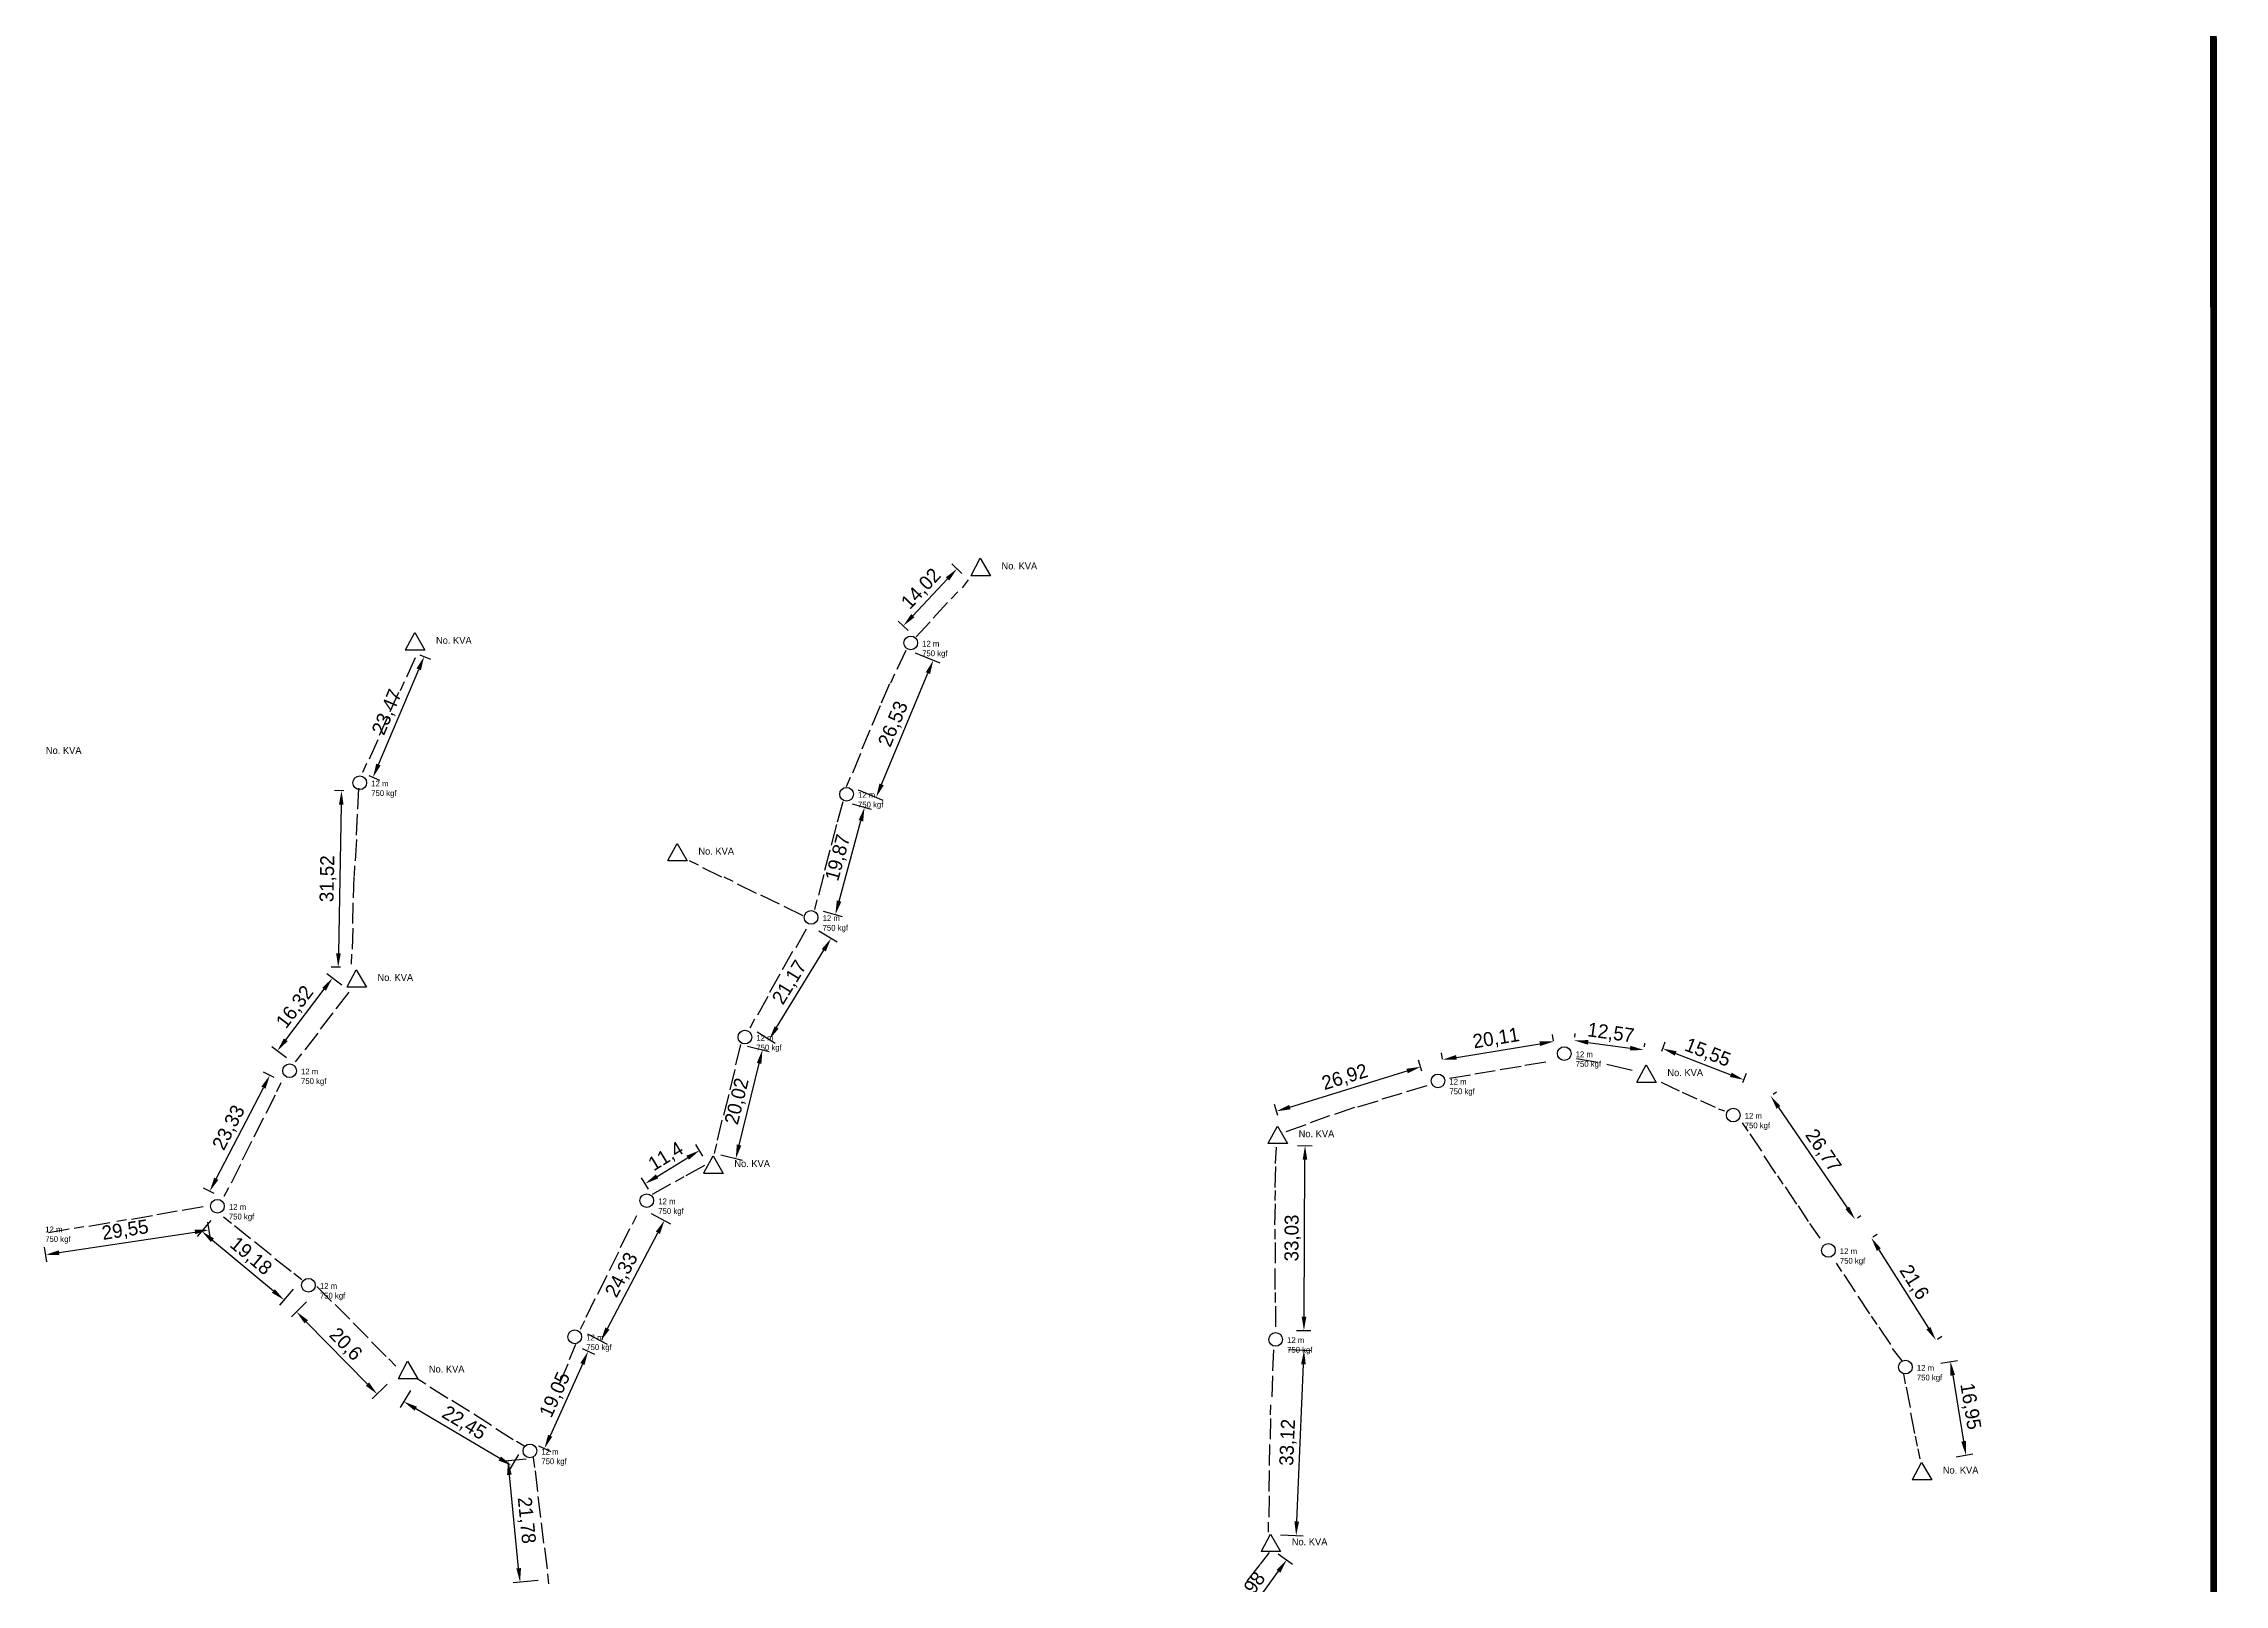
# Model space of a CAD drawing. Header units: millimetres. Extents: x -3588 to 75209, y -3737 to 38254.
# Drawn here: x 28960.9 to 29350.6, y 6862.1 to 7137.4 of the extents above; entities that cross this region are included whole.
import ezdxf

# ---------------------------------------------------------------- set-up
doc = ezdxf.new("R2010")
doc.units = ezdxf.units.MM
doc.layers.add('P', color=253, linetype='Continuous')
doc.dimstyles.new('ISO-25', dxfattribs={"dimtxt": 2.5, "dimasz": 2.5, "dimexe": 1.25, "dimexo": 0.625, "dimtad": 1, "dimtxsty": 'Standard', "dimcen": 2.5, "dimadec": 0, "dimazin": 0, "dimtfac": 1, "dimtmove": 0, "dimatfit": 3, "dimfxl": 1, "dimarcsym": 0})

# ---------------------------------------------------------------- blocks, each defined once
blk = doc.blocks.new('*D59')
at = {"color": 0, "lineweight": -2, "transparency": 16777216}
for p, q in [((29047.12, 6884.47), (29042.63, 6884.02)), ((29045.77, 6864.96), (29044.12, 6881.66)), ((29049.27, 6862.79), (29044.77, 6862.35))]:
    blk.add_line(p, q, dxfattribs=at)
at = {"color": 0, "transparency": 16777216}
for points in [[(29044.53, 6881.7), (29043.7, 6881.62), (29043.87, 6884.14)], [(29046.19, 6865), (29045.36, 6864.92), (29046.02, 6862.47)]]:
    blk.add_solid(points, dxfattribs=at)
at = {"layer": 'Defpoints', "color": 0, "transparency": 16777216}
for p in [(29043.87, 6884.14), (29047.75, 6884.53), (29049.89, 6862.85)]:
    blk.add_point(p, dxfattribs=at)
at = {"color": 0, "transparency": 16777216, "insert": (29047.02, 6873.51), "char_height": 2.5, "attachment_point": 5, "rotation": 275.6555}
blk.add_mtext('21,78', dxfattribs=at)
blk = doc.blocks.new('*D71')
at = {"color": 0, "lineweight": -2, "transparency": 16777216}
for p, q in [((29173.96, 6853.91), (29181.57, 6864.42)), ((29181.5, 6867.55), (29184.05, 6865.71)), ((29170.96, 6852.99), (29173.51, 6851.15))]:
    blk.add_line(p, q, dxfattribs=at)
at = {"color": 0, "transparency": 16777216}
for points in [[(29181.23, 6864.66), (29181.91, 6864.17), (29183.04, 6866.44)], [(29173.62, 6854.15), (29174.3, 6853.66), (29172.49, 6851.88)]]:
    blk.add_solid(points, dxfattribs=at)
at = {"layer": 'Defpoints', "color": 0, "transparency": 16777216}
for p in [(29181, 6867.92), (29183.04, 6866.44), (29170.45, 6853.36)]:
    blk.add_point(p, dxfattribs=at)
at = {"color": 0, "transparency": 16777216, "insert": (29176.08, 6860.38), "char_height": 2.5, "attachment_point": 5, "rotation": 54.0938}
blk.add_mtext('17,98', dxfattribs=at)
blk = doc.blocks.new('*D72')
at = {"color": 0, "lineweight": -2, "transparency": 16777216}
for p, q in [((29183.36, 6904.03), (29187.39, 6903.85)), ((29184.83, 6873.31), (29186.04, 6901.41)), ((29181.94, 6870.93), (29185.98, 6870.76))]:
    blk.add_line(p, q, dxfattribs=at)
at = {"color": 0, "transparency": 16777216}
for points in [[(29185.62, 6901.43), (29186.45, 6901.39), (29186.14, 6903.91)], [(29184.42, 6873.33), (29185.25, 6873.29), (29184.73, 6870.81)]]:
    blk.add_solid(points, dxfattribs=at)
at = {"layer": 'Defpoints', "color": 0, "transparency": 16777216}
for p in [(29182.73, 6904.05), (29186.14, 6903.91), (29181.32, 6870.96)]:
    blk.add_point(p, dxfattribs=at)
at = {"color": 0, "transparency": 16777216, "insert": (29183.35, 6887.45), "char_height": 2.5, "attachment_point": 5, "rotation": 87.551}
blk.add_mtext('33,12', dxfattribs=at)
blk = doc.blocks.new('*D73')
at = {"color": 0, "lineweight": -2, "transparency": 16777216}
for p, q in [((29185, 6940.48), (29187.57, 6940.47)), ((29186.14, 6909.95), (29186.3, 6937.98)), ((29184.81, 6907.46), (29187.37, 6907.44))]:
    blk.add_line(p, q, dxfattribs=at)
at = {"color": 0, "transparency": 16777216}
for points in [[(29185.89, 6937.98), (29186.72, 6937.97), (29186.32, 6940.48)], [(29185.72, 6909.95), (29186.56, 6909.95), (29186.12, 6907.45)]]:
    blk.add_solid(points, dxfattribs=at)
at = {"layer": 'Defpoints', "color": 0, "transparency": 16777216}
for p in [(29184.37, 6940.49), (29186.32, 6940.48), (29184.18, 6907.46)]:
    blk.add_point(p, dxfattribs=at)
at = {"color": 0, "transparency": 16777216, "insert": (29184.14, 6923.98), "char_height": 2.5, "attachment_point": 5, "rotation": 89.6647}
blk.add_mtext('33,03', dxfattribs=at)
blk = doc.blocks.new('*D74')
at = {"color": 0, "lineweight": -2, "transparency": 16777216}
for p, q in [((29183.61, 6947.37), (29204.56, 6953.83)), ((29207.19, 6953.8), (29206.58, 6955.76)), ((29181.46, 6945.87), (29180.86, 6947.82))]:
    blk.add_line(p, q, dxfattribs=at)
at = {"color": 0, "transparency": 16777216}
for points in [[(29204.44, 6954.22), (29204.69, 6953.43), (29206.95, 6954.56)], [(29183.49, 6947.76), (29183.74, 6946.97), (29181.23, 6946.63)]]:
    blk.add_solid(points, dxfattribs=at)
at = {"layer": 'Defpoints', "color": 0, "transparency": 16777216}
for p in [(29206.95, 6954.56), (29207.37, 6953.2), (29181.64, 6945.27)]:
    blk.add_point(p, dxfattribs=at)
at = {"color": 0, "transparency": 16777216, "insert": (29193.47, 6952.59), "char_height": 2.5, "attachment_point": 5, "rotation": 17.1368}
blk.add_mtext('26,92', dxfattribs=at)
blk = doc.blocks.new('*D75')
at = {"color": 0, "lineweight": -2, "transparency": 16777216}
for p, q in [((29213.37, 6956.26), (29228.28, 6958.7)), ((29230.73, 6959.2), (29230.55, 6960.33)), ((29210.89, 6955.96), (29210.71, 6957.09))]:
    blk.add_line(p, q, dxfattribs=at)
at = {"color": 0, "transparency": 16777216}
for points in [[(29228.22, 6959.11), (29228.35, 6958.28), (29230.75, 6959.1)], [(29213.31, 6956.67), (29213.44, 6955.85), (29210.91, 6955.86)]]:
    blk.add_solid(points, dxfattribs=at)
at = {"layer": 'Defpoints', "color": 0, "transparency": 16777216}
for p in [(29230.75, 6959.1), (29230.83, 6958.58), (29210.99, 6955.34)]:
    blk.add_point(p, dxfattribs=at)
at = {"color": 0, "transparency": 16777216, "insert": (29220.49, 6959.53), "char_height": 2.5, "attachment_point": 5, "rotation": 9.2762}
blk.add_mtext('20,11', dxfattribs=at)
blk = doc.blocks.new('*D76')
at = {"color": 0, "lineweight": -2, "transparency": 16777216}
for p, q in [((29234.52, 6959.84), (29234.61, 6960.52)), ((29236.92, 6958.94), (29244.42, 6957.91)), ((29246.97, 6958.13), (29247.06, 6958.81))]:
    blk.add_line(p, q, dxfattribs=at)
at = {"color": 0, "transparency": 16777216}
for points in [[(29236.97, 6959.35), (29236.86, 6958.53), (29234.44, 6959.28)], [(29244.47, 6958.33), (29244.36, 6957.5), (29246.89, 6957.58)]]:
    blk.add_solid(points, dxfattribs=at)
at = {"layer": 'Defpoints', "color": 0, "transparency": 16777216}
for p in [(29234.43, 6959.22), (29246.89, 6957.58), (29246.89, 6957.51)]:
    blk.add_point(p, dxfattribs=at)
at = {"color": 0, "transparency": 16777216, "insert": (29240.95, 6960.49), "char_height": 2.5, "attachment_point": 5, "rotation": 352.2045}
blk.add_mtext('12,57', dxfattribs=at)
blk = doc.blocks.new('*D77')
at = {"color": 0, "lineweight": -2, "transparency": 16777216}
for p, q in [((29250.07, 6957.39), (29250.69, 6959.02)), ((29252.58, 6956.95), (29262.42, 6953.14)), ((29264.57, 6951.79), (29265.2, 6953.41))]:
    blk.add_line(p, q, dxfattribs=at)
at = {"color": 0, "transparency": 16777216}
for points in [[(29252.73, 6957.34), (29252.42, 6956.56), (29250.24, 6957.85)], [(29262.57, 6953.53), (29262.27, 6952.76), (29264.75, 6952.24)]]:
    blk.add_solid(points, dxfattribs=at)
at = {"layer": 'Defpoints', "color": 0, "transparency": 16777216}
for p in [(29249.84, 6956.81), (29264.35, 6951.2), (29264.75, 6952.24)]:
    blk.add_point(p, dxfattribs=at)
at = {"color": 0, "transparency": 16777216, "insert": (29258.25, 6956.99), "char_height": 2.5, "attachment_point": 5, "rotation": 338.8654}
blk.add_mtext('15,55', dxfattribs=at)
blk = doc.blocks.new('*D78')
at = {"color": 0, "lineweight": -2, "transparency": 16777216}
for p, q in [((29269.96, 6949.68), (29270.56, 6950.09)), ((29270.94, 6947.32), (29283.23, 6929.35)), ((29285.08, 6927.58), (29285.67, 6927.99))]:
    blk.add_line(p, q, dxfattribs=at)
at = {"color": 0, "transparency": 16777216}
for points in [[(29271.28, 6947.55), (29270.6, 6947.08), (29269.53, 6949.38)], [(29283.57, 6929.58), (29282.89, 6929.11), (29284.64, 6927.29)]]:
    blk.add_solid(points, dxfattribs=at)
at = {"layer": 'Defpoints', "color": 0, "transparency": 16777216}
for p in [(29269.45, 6949.33), (29284.56, 6927.23), (29284.64, 6927.29)]:
    blk.add_point(p, dxfattribs=at)
at = {"color": 0, "transparency": 16777216, "insert": (29278.81, 6939.51), "char_height": 2.5, "attachment_point": 5, "rotation": 304.3711}
blk.add_mtext('26,77', dxfattribs=at)
blk = doc.blocks.new('*D79')
at = {"color": 0, "lineweight": -2, "transparency": 16777216}
for p, q in [((29287.82, 6924.19), (29288.6, 6924.68)), ((29288.88, 6921.89), (29297.74, 6907.85)), ((29299.36, 6905.92), (29300.13, 6906.41))]:
    blk.add_line(p, q, dxfattribs=at)
at = {"color": 0, "transparency": 16777216}
for points in [[(29289.23, 6922.12), (29288.52, 6921.67), (29287.54, 6924.01)], [(29298.09, 6908.08), (29297.39, 6907.63), (29299.07, 6905.74)]]:
    blk.add_solid(points, dxfattribs=at)
at = {"layer": 'Defpoints', "color": 0, "transparency": 16777216}
for p in [(29287.29, 6923.85), (29298.83, 6905.58), (29299.07, 6905.74)]:
    blk.add_point(p, dxfattribs=at)
at = {"color": 0, "transparency": 16777216, "insert": (29295.07, 6915.99), "char_height": 2.5, "attachment_point": 5, "rotation": 302.265}
blk.add_mtext('21,6', dxfattribs=at)
blk = doc.blocks.new('*D80')
at = {"color": 0, "lineweight": -2, "transparency": 16777216}
for p, q in [((29299.93, 6901.61), (29302.91, 6902.11)), ((29302.08, 6899.44), (29304.02, 6887.65)), ((29302.68, 6884.89), (29305.66, 6885.39))]:
    blk.add_line(p, q, dxfattribs=at)
at = {"color": 0, "transparency": 16777216}
for points in [[(29302.5, 6899.5), (29301.67, 6899.37), (29301.68, 6901.9)], [(29304.43, 6887.72), (29303.61, 6887.58), (29304.43, 6885.18)]]:
    blk.add_solid(points, dxfattribs=at)
at = {"layer": 'Defpoints', "color": 0, "transparency": 16777216}
for p in [(29299.31, 6901.51), (29302.06, 6884.79), (29304.43, 6885.18)]:
    blk.add_point(p, dxfattribs=at)
at = {"color": 0, "transparency": 16777216, "insert": (29305.11, 6893.88), "char_height": 2.5, "attachment_point": 5, "rotation": 279.3444}
blk.add_mtext('16,95', dxfattribs=at)
blk = doc.blocks.new('*D81')
at = {"color": 0, "lineweight": -2, "transparency": 16777216}
for p, q in [((29026.41, 6896.74), (29024.59, 6893.67)), ((29042.39, 6884.57), (29027.38, 6893.47)), ((29045.72, 6885.29), (29043.91, 6882.22))]:
    blk.add_line(p, q, dxfattribs=at)
at = {"color": 0, "transparency": 16777216}
for points in [[(29027.59, 6893.83), (29027.17, 6893.12), (29025.23, 6894.75)], [(29042.61, 6884.93), (29042.18, 6884.22), (29044.54, 6883.3)]]:
    blk.add_solid(points, dxfattribs=at)
at = {"layer": 'Defpoints', "color": 0, "transparency": 16777216}
for p in [(29026.73, 6897.28), (29025.23, 6894.75), (29046.04, 6885.83)]:
    blk.add_point(p, dxfattribs=at)
at = {"color": 0, "transparency": 16777216, "insert": (29035.95, 6890.82), "char_height": 2.5, "attachment_point": 5, "rotation": 329.3458}
blk.add_mtext('22,45', dxfattribs=at)
blk = doc.blocks.new('*D82')
at = {"color": 0, "lineweight": -2, "transparency": 16777216}
for p, q in [((29007.85, 6912.56), (29005.16, 6909.92)), ((29007.81, 6909.01), (29018.73, 6897.87)), ((29022.27, 6897.85), (29019.58, 6895.21))]:
    blk.add_line(p, q, dxfattribs=at)
at = {"color": 0, "transparency": 16777216}
for points in [[(29008.1, 6909.3), (29007.51, 6908.72), (29006.06, 6910.8)], [(29019.02, 6898.17), (29018.43, 6897.58), (29020.48, 6896.09)]]:
    blk.add_solid(points, dxfattribs=at)
at = {"layer": 'Defpoints', "color": 0, "transparency": 16777216}
for p in [(29008.3, 6912.99), (29020.48, 6896.09), (29022.72, 6898.29)]:
    blk.add_point(p, dxfattribs=at)
at = {"color": 0, "transparency": 16777216, "insert": (29014.75, 6904.9), "char_height": 2.5, "attachment_point": 5, "rotation": 314.4386}
blk.add_mtext('20,6', dxfattribs=at)
blk = doc.blocks.new('*D83')
at = {"color": 0, "lineweight": -2, "transparency": 16777216}
for p, q in [((28990.73, 6927.12), (28988.32, 6924.22)), ((28991.04, 6923.58), (29001.93, 6914.51)), ((29005.47, 6914.85), (29003.05, 6911.95))]:
    blk.add_line(p, q, dxfattribs=at)
at = {"color": 0, "transparency": 16777216}
for points in [[(28991.3, 6923.9), (28990.77, 6923.26), (28989.12, 6925.18)], [(29002.2, 6914.83), (29001.66, 6914.19), (29003.85, 6912.91)]]:
    blk.add_solid(points, dxfattribs=at)
at = {"layer": 'Defpoints', "color": 0, "transparency": 16777216}
for p in [(28991.13, 6927.6), (29005.87, 6915.33), (29003.85, 6912.91)]:
    blk.add_point(p, dxfattribs=at)
at = {"color": 0, "transparency": 16777216, "insert": (28997.82, 6920.65), "char_height": 2.5, "attachment_point": 5, "rotation": 320.2117}
blk.add_mtext('19,18', dxfattribs=at)
blk = doc.blocks.new('*D84')
at = {"color": 0, "lineweight": -2, "transparency": 16777216}
for p, q in [((28990.17, 6926.81), (28990.57, 6924.19)), ((28960.96, 6922.36), (28961.36, 6919.74)), ((28963.64, 6921.36), (28987.91, 6925.05))]:
    blk.add_line(p, q, dxfattribs=at)
at = {"color": 0, "transparency": 16777216}
for points in [[(28987.85, 6925.47), (28987.98, 6924.64), (28990.38, 6925.43)], [(28963.58, 6921.77), (28963.7, 6920.94), (28961.17, 6920.98)]]:
    blk.add_solid(points, dxfattribs=at)
at = {"layer": 'Defpoints', "color": 0, "transparency": 16777216}
for p in [(28990.08, 6927.42), (28960.86, 6922.97), (28990.38, 6925.43)]:
    blk.add_point(p, dxfattribs=at)
at = {"color": 0, "transparency": 16777216, "insert": (28975.46, 6925.26), "char_height": 2.5, "attachment_point": 5, "rotation": 8.6616}
blk.add_mtext('29,55', dxfattribs=at)
blk = doc.blocks.new('*D88')
at = {"color": 0, "lineweight": -2, "transparency": 16777216}
for p, q in [((29002.06, 6952.66), (29000.19, 6953.63)), ((28991.72, 6934.56), (29000.15, 6950.83)), ((28991.33, 6931.94), (28989.46, 6932.91))]:
    blk.add_line(p, q, dxfattribs=at)
at = {"color": 0, "transparency": 16777216}
for points in [[(28999.78, 6951.03), (29000.52, 6950.64), (29001.3, 6953.05)], [(28991.35, 6934.75), (28992.09, 6934.37), (28990.57, 6932.34)]]:
    blk.add_solid(points, dxfattribs=at)
at = {"layer": 'Defpoints', "color": 0, "transparency": 16777216}
for p in [(29001.3, 6953.05), (29002.62, 6952.37), (28991.89, 6931.66)]:
    blk.add_point(p, dxfattribs=at)
at = {"color": 0, "transparency": 16777216, "insert": (28994.09, 6943.65), "char_height": 2.5, "attachment_point": 5, "rotation": 62.6155}
blk.add_mtext('23,33', dxfattribs=at)
blk = doc.blocks.new('*D89')
at = {"color": 0, "lineweight": -2, "transparency": 16777216}
for p, q in [((29014.15, 6969.17), (29011.5, 6971.18)), ((29004.14, 6959.4), (29010.98, 6968.43)), ((29004.29, 6956.16), (29001.64, 6958.16))]:
    blk.add_line(p, q, dxfattribs=at)
at = {"color": 0, "transparency": 16777216}
for points in [[(29010.65, 6968.68), (29011.32, 6968.18), (29012.49, 6970.42)], [(29003.81, 6959.65), (29004.48, 6959.15), (29002.63, 6957.41)]]:
    blk.add_solid(points, dxfattribs=at)
at = {"layer": 'Defpoints', "color": 0, "transparency": 16777216}
for p in [(29012.49, 6970.42), (29014.64, 6968.79), (29004.78, 6955.78)]:
    blk.add_point(p, dxfattribs=at)
at = {"color": 0, "transparency": 16777216, "insert": (29005.9, 6965.17), "char_height": 2.5, "attachment_point": 5, "rotation": 52.8489}
blk.add_mtext('16,32', dxfattribs=at)
blk = doc.blocks.new('*D90')
at = {"color": 0, "lineweight": -2, "transparency": 16777216}
for p, q in [((29014.5, 7003.88), (29012.86, 7003.92)), ((29014.06, 7001.39), (29013.56, 6974.87)), ((29013.91, 6972.37), (29012.26, 6972.4))]:
    blk.add_line(p, q, dxfattribs=at)
at = {"color": 0, "transparency": 16777216}
for points in [[(29013.64, 7001.4), (29014.48, 7001.39), (29014.11, 7003.89)], [(29013.14, 6974.88), (29013.98, 6974.87), (29013.51, 6972.37)]]:
    blk.add_solid(points, dxfattribs=at)
at = {"layer": 'Defpoints', "color": 0, "transparency": 16777216}
for p in [(29015.13, 7003.87), (29013.51, 6972.37), (29014.53, 6972.35)]:
    blk.add_point(p, dxfattribs=at)
at = {"color": 0, "transparency": 16777216, "insert": (29011.73, 6988.17), "char_height": 2.5, "attachment_point": 5, "rotation": 88.9189}
blk.add_mtext('31,52', dxfattribs=at)
blk = doc.blocks.new('*D91')
at = {"color": 0, "lineweight": -2, "transparency": 16777216}
for p, q in [((29028.12, 7028.22), (29030.03, 7027.41)), ((29020.7, 7008.58), (29027.9, 7025.59)), ((29018.97, 7006.6), (29020.88, 7005.79))]:
    blk.add_line(p, q, dxfattribs=at)
at = {"color": 0, "transparency": 16777216}
for points in [[(29027.52, 7025.76), (29028.29, 7025.43), (29028.88, 7027.9)], [(29020.32, 7008.75), (29021.09, 7008.42), (29019.73, 7006.28)]]:
    blk.add_solid(points, dxfattribs=at)
at = {"layer": 'Defpoints', "color": 0, "transparency": 16777216}
for p in [(29027.54, 7028.46), (29028.88, 7027.9), (29018.39, 7006.85)]:
    blk.add_point(p, dxfattribs=at)
at = {"color": 0, "transparency": 16777216, "insert": (29022.38, 7017.9), "char_height": 2.5, "attachment_point": 5, "rotation": 67.0564}
blk.add_mtext('23,47', dxfattribs=at)
blk = doc.blocks.new('*D92')
at = {"color": 0, "lineweight": -2, "transparency": 16777216}
for p, q in [((29057.13, 6904.21), (29059.33, 6903.23)), ((29057.16, 6901.46), (29051.4, 6888.64)), ((29049.32, 6886.84), (29051.52, 6885.85))]:
    blk.add_line(p, q, dxfattribs=at)
at = {"color": 0, "transparency": 16777216}
for points in [[(29056.78, 6901.63), (29057.54, 6901.29), (29058.19, 6903.74)], [(29051.02, 6888.81), (29051.78, 6888.47), (29050.38, 6886.36)]]:
    blk.add_solid(points, dxfattribs=at)
at = {"layer": 'Defpoints', "color": 0, "transparency": 16777216}
for p in [(29056.56, 6904.47), (29048.75, 6887.09), (29050.38, 6886.36)]:
    blk.add_point(p, dxfattribs=at)
at = {"color": 0, "transparency": 16777216, "insert": (29052.38, 6895.91), "char_height": 2.5, "attachment_point": 5, "rotation": 65.7999}
blk.add_mtext('19,05', dxfattribs=at)
blk = doc.blocks.new('*D93')
at = {"color": 0, "lineweight": -2, "transparency": 16777216}
for p, q in [((29069.43, 6928.38), (29072.92, 6926.54)), ((29061.63, 6907.8), (29070.65, 6924.91)), ((29058.08, 6906.85), (29061.57, 6905.01))]:
    blk.add_line(p, q, dxfattribs=at)
at = {"color": 0, "transparency": 16777216}
for points in [[(29070.28, 6925.1), (29071.02, 6924.71), (29071.82, 6927.12)], [(29061.27, 6908), (29062, 6907.61), (29060.47, 6905.59)]]:
    blk.add_solid(points, dxfattribs=at)
at = {"layer": 'Defpoints', "color": 0, "transparency": 16777216}
for p in [(29068.88, 6928.67), (29071.82, 6927.12), (29057.53, 6907.14)]:
    blk.add_point(p, dxfattribs=at)
at = {"color": 0, "transparency": 16777216, "insert": (29064.3, 6917.33), "char_height": 2.5, "attachment_point": 5, "rotation": 62.208}
blk.add_mtext('24,33', dxfattribs=at)
blk = doc.blocks.new('*D94')
at = {"color": 0, "lineweight": -2, "transparency": 16777216}
for p, q in [((29070.51, 6934.99), (29075.97, 6938.32)), ((29078.71, 6938.62), (29077.45, 6940.69)), ((29068.99, 6932.68), (29067.72, 6934.75))]:
    blk.add_line(p, q, dxfattribs=at)
at = {"color": 0, "transparency": 16777216}
for points in [[(29075.75, 6938.68), (29076.19, 6937.97), (29078.1, 6939.62)], [(29070.29, 6935.34), (29070.72, 6934.63), (29068.37, 6933.68)]]:
    blk.add_solid(points, dxfattribs=at)
at = {"layer": 'Defpoints', "color": 0, "transparency": 16777216}
for p in [(29078.1, 6939.62), (29079.04, 6938.09), (29069.31, 6932.15)]:
    blk.add_point(p, dxfattribs=at)
at = {"color": 0, "transparency": 16777216, "insert": (29072.15, 6938.43), "char_height": 2.5, "attachment_point": 5, "rotation": 31.4104}
blk.add_mtext('11,4', dxfattribs=at)
blk = doc.blocks.new('*D95')
at = {"color": 0, "lineweight": -2, "transparency": 16777216}
for p, q in [((29086.66, 6958.26), (29090.55, 6957.31)), ((29085.16, 6940.59), (29088.74, 6955.18)), ((29081.88, 6938.82), (29085.78, 6937.87))]:
    blk.add_line(p, q, dxfattribs=at)
at = {"color": 0, "transparency": 16777216}
for points in [[(29088.34, 6955.28), (29089.15, 6955.08), (29089.34, 6957.6)], [(29084.76, 6940.69), (29085.57, 6940.49), (29084.57, 6938.17)]]:
    blk.add_solid(points, dxfattribs=at)
at = {"layer": 'Defpoints', "color": 0, "transparency": 16777216}
for p in [(29086.05, 6958.41), (29089.34, 6957.6), (29081.28, 6938.97)]:
    blk.add_point(p, dxfattribs=at)
at = {"color": 0, "transparency": 16777216, "insert": (29084.93, 6948.38), "char_height": 2.5, "attachment_point": 5, "rotation": 76.2074}
blk.add_mtext('20,02', dxfattribs=at)
blk = doc.blocks.new('*D96')
at = {"color": 0, "lineweight": -2, "transparency": 16777216}
for p, q in [((29099.41, 6978.88), (29102.68, 6976.88)), ((29091.88, 6961.6), (29100.31, 6975.4)), ((29088.37, 6960.82), (29091.64, 6958.82))]:
    blk.add_line(p, q, dxfattribs=at)
at = {"color": 0, "transparency": 16777216}
for points in [[(29099.95, 6975.61), (29100.66, 6975.18), (29101.61, 6977.53)], [(29091.52, 6961.82), (29092.23, 6961.39), (29090.57, 6959.47)]]:
    blk.add_solid(points, dxfattribs=at)
at = {"layer": 'Defpoints', "color": 0, "transparency": 16777216}
for p in [(29098.88, 6979.2), (29101.61, 6977.53), (29087.84, 6961.14)]:
    blk.add_point(p, dxfattribs=at)
at = {"color": 0, "transparency": 16777216, "insert": (29094.31, 6969.59), "char_height": 2.5, "attachment_point": 5, "rotation": 58.5583}
blk.add_mtext('21,17', dxfattribs=at)
blk = doc.blocks.new('*D98')
at = {"color": 0, "lineweight": -2, "transparency": 16777216}
for p, q in [((29105.4, 7001.54), (29108.8, 7000.62)), ((29103.04, 6984.19), (29106.94, 6998.54)), ((29100.19, 6982.37), (29103.59, 6981.45))]:
    blk.add_line(p, q, dxfattribs=at)
at = {"color": 0, "transparency": 16777216}
for points in [[(29106.53, 6998.65), (29107.34, 6998.43), (29107.59, 7000.95)], [(29102.63, 6984.3), (29103.44, 6984.08), (29102.38, 6981.78)]]:
    blk.add_solid(points, dxfattribs=at)
at = {"layer": 'Defpoints', "color": 0, "transparency": 16777216}
for p in [(29104.8, 7001.71), (29107.59, 7000.95), (29099.59, 6982.54)]:
    blk.add_point(p, dxfattribs=at)
at = {"color": 0, "transparency": 16777216, "insert": (29102.97, 6991.91), "char_height": 2.5, "attachment_point": 5, "rotation": 74.7914}
blk.add_mtext('19,87', dxfattribs=at)
blk = doc.blocks.new('*D99')
at = {"color": 0, "lineweight": -2, "transparency": 16777216}
for p, q in [((29116.65, 7028.57), (29121.03, 7026.74)), ((29110.64, 7005.04), (29118.92, 7024.92)), ((29106.45, 7004.08), (29110.83, 7002.25))]:
    blk.add_line(p, q, dxfattribs=at)
at = {"color": 0, "transparency": 16777216}
for points in [[(29118.53, 7025.08), (29119.3, 7024.76), (29119.88, 7027.22)], [(29110.25, 7005.2), (29111.02, 7004.88), (29109.67, 7002.73)]]:
    blk.add_solid(points, dxfattribs=at)
at = {"layer": 'Defpoints', "color": 0, "transparency": 16777216}
for p in [(29116.08, 7028.81), (29119.88, 7027.22), (29105.87, 7004.32)]:
    blk.add_point(p, dxfattribs=at)
at = {"color": 0, "transparency": 16777216, "insert": (29112.85, 7015.78), "char_height": 2.5, "attachment_point": 5, "rotation": 67.3803}
blk.add_mtext('26,53', dxfattribs=at)
blk = doc.blocks.new('*D100')
at = {"color": 0, "lineweight": -2, "transparency": 16777216}
for p, q in [((29125, 7042.75), (29123.22, 7044.43)), ((29116.22, 7035.18), (29122.41, 7041.75)), ((29115.38, 7032.54), (29113.6, 7034.22))]:
    blk.add_line(p, q, dxfattribs=at)
at = {"color": 0, "transparency": 16777216}
for points in [[(29122.11, 7042.04), (29122.71, 7041.47), (29124.12, 7043.57)], [(29115.92, 7035.47), (29116.52, 7034.9), (29114.51, 7033.37)]]:
    blk.add_solid(points, dxfattribs=at)
at = {"layer": 'Defpoints', "color": 0, "transparency": 16777216}
for p in [(29124.12, 7043.57), (29125.45, 7042.32), (29115.83, 7032.11)]:
    blk.add_point(p, dxfattribs=at)
at = {"color": 0, "transparency": 16777216, "insert": (29117.8, 7039.9), "char_height": 2.5, "attachment_point": 5, "rotation": 46.7001}
blk.add_mtext('14,02', dxfattribs=at)

msp = doc.modelspace()

# ---------------------------------------------------------------- linework, layer by layer
at = {"color": 10}
for p, q in [((29126.636, 7042.393), (29128.262, 7045.448)), ((29128.262, 7045.448), (29130.084, 7042.328)), ((29124.277, 7039.477), (29123.07, 7038.17)), ((29125.115, 7040.177), (29126.199, 7041.588)), ((29130.084, 7042.328), (29126.583, 7042.328)), ((29122.399, 7037.548), (29119.834, 7034.77)), ((29025.56, 7029.1), (29027.186, 7032.155)), ((29027.186, 7032.155), (29029.008, 7029.035)), ((29119.347, 7034.11), (29116.831, 7031.385)), ((29029.008, 7029.035), (29025.507, 7029.035)), ((29025.799, 7024.232), (29027.306, 7027.699)), ((29113.449, 7025.603), (29115.011, 7029.046)), ((29112.272, 7023.181), (29113.007, 7024.801)), ((29022.807, 7018.059), (29024.365, 7021.503)), ((29024.661, 7021.792), (29025.37, 7023.423)), ((29110.606, 7019.6), (29112.107, 7023.07)), ((29020.897, 7013.86), (29022.426, 7017.239)), ((29108.97, 7015.649), (29110.432, 7019.136)), ((29019.084, 7009.636), (29020.643, 7013.08)), ((29107.178, 7011.399), (29108.612, 7014.819)), ((29017.909, 7007.213), (29018.643, 7008.834)), ((29105.484, 7007.125), (29106.946, 7010.612)), ((29017.03, 7000.597), (29017.229, 7004.372)), ((29104.377, 7004.671), (29105.065, 7006.312)), ((29102.751, 6998.34), (29103.746, 7001.987)), ((29016.778, 6995.991), (29016.973, 6999.694)), ((29101.689, 6994.198), (29102.643, 6997.856)), ((29016.625, 6991.396), (29016.825, 6995.172)), ((29072.455, 6991.427), (29074.082, 6994.482)), ((29074.082, 6994.482), (29075.904, 6991.362)), ((29100.516, 6989.737), (29101.452, 6993.325)), ((29016.251, 6984.792), (29016.365, 6988.571)), ((29016.412, 6988.712), (29016.506, 6990.489)), ((29075.904, 6991.362), (29072.402, 6991.362)), ((29076.25, 6991.418), (29077.85, 6990.64)), ((29078.639, 6990.176), (29082.039, 6988.522)), ((29099.442, 6985.267), (29100.397, 6988.925)), ((29082.439, 6988.507), (29084.038, 6987.726)), ((29084.826, 6987.262), (29088.224, 6985.603)), ((29088.996, 6985.326), (29092.329, 6983.7)), ((29016.102, 6980.182), (29016.214, 6983.889)), ((29093.137, 6983.295), (29096.535, 6981.637)), ((29098.693, 6982.681), (29099.143, 6984.402)), ((29016.053, 6975.585), (29016.167, 6979.364)), ((29095.387, 6975.91), (29097.233, 6979.21)), ((29015.9, 6972.897), (29015.954, 6974.675)), ((29092.942, 6971.955), (29094.788, 6975.255)), ((29015.103, 6968.86), (29016.73, 6971.916)), ((29016.73, 6971.916), (29018.551, 6968.795)), ((29090.683, 6967.934), (29092.493, 6971.171)), ((29013.149, 6964.932), (29015.451, 6967.931)), ((29018.551, 6968.795), (29015.05, 6968.795)), ((29088.518, 6963.879), (29090.363, 6967.178)), ((29010.333, 6961.278), (29012.591, 6964.22)), ((29087.141, 6961.564), (29088.01, 6963.117)), ((29007.606, 6957.578), (29009.908, 6960.577)), ((29085.419, 6958.571), (29084.519, 6954.899)), ((29005.91, 6955.486), (29006.993, 6956.898)), ((29084.412, 6954.085), (29083.53, 6950.483)), ((29216.657, 6953.335), (29220.318, 6953.926)), ((29221.212, 6954.061), (29224.944, 6954.663)), ((29225.599, 6954.848), (29229.33, 6955.462)), ((29245.647, 6951.85), (29247.274, 6954.906)), ((29247.274, 6954.906), (29249.096, 6951.785)), ((29002.552, 6950.163), (29003.349, 6951.753)), ((29083.306, 6949.607), (29082.406, 6945.935)), ((29200.119, 6948.819), (29203.672, 6949.883)), ((29204.541, 6950.134), (29208.162, 6951.219)), ((29212.133, 6952.515), (29215.866, 6953.117)), ((29249.096, 6951.785), (29245.594, 6951.785)), ((29000.659, 6946.266), (29002.322, 6949.581)), ((29187.277, 6944.627), (29190.78, 6945.843)), ((29191.637, 6946.131), (29195.209, 6947.37)), ((29195.742, 6947.414), (29199.364, 6948.499)), ((28998.477, 6942.085), (29000.172, 6945.465)), ((29082.109, 6945.046), (29081.227, 6941.444)), ((29179.743, 6940.933), (29181.369, 6943.988)), ((29181.369, 6943.988), (29183.191, 6940.868)), ((29182.964, 6943.035), (29186.536, 6944.274)), ((29265.516, 6943.088), (29264.536, 6944.572)), ((29267.95, 6939.503), (29265.905, 6942.598)), ((28996.402, 6937.966), (28998.064, 6941.281)), ((29078.883, 6935.599), (29080.509, 6938.654)), ((29080.509, 6938.654), (29082.331, 6935.534)), ((29081.132, 6940.825), (29080.708, 6939.097)), ((29183.191, 6940.868), (29179.69, 6940.868)), ((29181.045, 6937.304), (29181.211, 6940.217)), ((29270.484, 6935.527), (29268.4, 6938.681)), ((28994.422, 6933.817), (28996.117, 6937.197)), ((29075.286, 6934.891), (29073.744, 6934.004)), ((29075.733, 6935.137), (29079.042, 6936.967)), ((29082.331, 6935.534), (29078.83, 6935.534)), ((29180.991, 6932.988), (29181.085, 6936.768)), ((29271.791, 6933.628), (29270.81, 6935.113)), ((28993.151, 6931.443), (28993.949, 6933.033)), ((29072.917, 6933.61), (29069.641, 6931.724)), ((29180.979, 6930.684), (29181.023, 6932.462)), ((29274.224, 6930.044), (29272.18, 6933.139)), ((28968.975, 6926.092), (28972.703, 6926.72)), ((28973.923, 6926.977), (28975.678, 6927.273)), ((28976.59, 6927.354), (28980.318, 6927.982)), ((28981.107, 6928.206), (28984.764, 6928.821)), ((28985.657, 6928.963), (28989.385, 6929.591)), ((28993.039, 6927.767), (28994.429, 6926.656)), ((28994.96, 6926.23), (28997.857, 6923.916)), ((29066.818, 6927.969), (29066.03, 6926.374)), ((29180.927, 6926.352), (29181.018, 6930.06)), ((28961.724, 6924.969), (28965.452, 6925.597)), ((28966.309, 6925.716), (28968.063, 6926.012)), ((28998.558, 6923.344), (29001.512, 6920.985)), ((29065.562, 6925.588), (29063.887, 6922.198)), ((29180.968, 6923.793), (29180.963, 6925.572)), ((29181.034, 6919.462), (29181.024, 6923.17)), ((29002.194, 6920.341), (29005.092, 6918.026)), ((29063.606, 6921.427), (29061.964, 6918.102)), ((29180.97, 6914.746), (29180.96, 6918.527)), ((29282.286, 6917.972), (29281.306, 6919.457)), ((29005.612, 6917.68), (29007.003, 6916.57)), ((29009.682, 6915.321), (29012.337, 6912.63)), ((29061.555, 6917.296), (29059.881, 6913.906)), ((29284.719, 6914.388), (29282.675, 6917.483)), ((29012.974, 6912.112), (29015.579, 6909.473)), ((29059.398, 6913.103), (29057.755, 6909.778)), ((29181.02, 6912.442), (29181.015, 6914.221)), ((29181.086, 6908.111), (29181.076, 6911.819)), ((29287.254, 6910.411), (29285.17, 6913.566)), ((29016.208, 6908.823), (29018.864, 6906.132)), ((29057.528, 6909.195), (29056.74, 6907.6)), ((29288.561, 6908.513), (29287.58, 6909.998)), ((29290.994, 6904.929), (29288.95, 6908.023)), ((29019.465, 6905.413), (29022.07, 6902.773)), ((29055.955, 6904.956), (29054.778, 6902.198)), ((29180.587, 6900.225), (29180.713, 6904.004)), ((29022.547, 6902.368), (29023.797, 6901.102)), ((29024.279, 6898.884), (29025.905, 6901.94)), ((29025.905, 6901.94), (29027.727, 6898.819)), ((29054.54, 6901.413), (29053.079, 6898.004)), ((29180.425, 6895.616), (29180.548, 6899.322)), ((29293.656, 6897.944), (29293.328, 6899.693)), ((29027.727, 6898.819), (29024.226, 6898.819)), ((29027.658, 6898.88), (29029.163, 6897.932)), ((29029.897, 6897.384), (29033.095, 6895.369)), ((29294.506, 6893.696), (29293.824, 6897.341)), ((29033.833, 6895.01), (29036.971, 6893.033)), ((29037.731, 6892.544), (29040.93, 6890.528)), ((29180.147, 6888.03), (29180.218, 6891.738)), ((29180.175, 6892.362), (29180.209, 6894.141)), ((29295.298, 6889.047), (29294.602, 6892.763)), ((29041.679, 6889.965), (29044.817, 6887.988)), ((29045.373, 6887.702), (29046.878, 6886.753)), ((29295.765, 6886.79), (29295.438, 6888.539)), ((29048.634, 6882.985), (29048.416, 6884.751)), ((29179.979, 6883.317), (29180.052, 6887.097)), ((29294.87, 6880.819), (29296.496, 6883.875)), ((29296.256, 6884.529), (29295.928, 6886.278)), ((29296.496, 6883.875), (29298.318, 6880.754)), ((29049.219, 6878.692), (29048.765, 6882.373)), ((29179.882, 6878.705), (29179.953, 6882.413)), ((29298.318, 6880.754), (29294.817, 6880.754)), ((29049.72, 6874.003), (29049.257, 6877.756)), ((29179.883, 6874.108), (29179.956, 6877.888)), ((29050.277, 6869.424), (29049.822, 6873.105)), ((29179.76, 6871.418), (29179.794, 6873.197)), ((29050.929, 6864.874), (29050.466, 6868.626)), ((29178.35, 6865.712), (29179.995, 6867.774)), ((29181.959, 6867.953), (29178.458, 6867.953)), ((29178.511, 6868.018), (29180.137, 6871.073)), ((29180.137, 6871.073), (29181.959, 6867.953)), ((29051.187, 6862.193), (29050.969, 6863.959)), ((29175.986, 6862.675), (29178.309, 6865.658))]:
    msp.add_line(p, q, dxfattribs=at)
at = {"color": 1}
for p, q in [((29234.861, 6956.085), (29238.671, 6955.38)), ((29240.26, 6955.034), (29244.775, 6953.977)), ((29249.959, 6951.855), (29253.205, 6950.305)), ((29253.74, 6950.059), (29256.374, 6948.853)), ((29257.029, 6948.537), (29259.605, 6947.362)), ((29260.221, 6947.083), (29261.285, 6946.691)), ((29274.465, 6929.713), (29276.27, 6926.938)), ((29276.502, 6926.568), (29278.353, 6923.932)), ((29291.249, 6904.243), (29293.014, 6902.029))]:
    msp.add_line(p, q, dxfattribs=at)
at = {"color": 10}
for centre in [(29115.839, 7030.315), (29017.37, 7005.327), (29104.37, 7003.288), (29098.047, 6981.27), (29086.203, 6959.876), (29232.64, 6956.939), (29004.824, 6953.869), (29210.08, 6952.048), (29262.852, 6945.947), (28991.932, 6929.66), (29068.676, 6930.655), (29279.862, 6921.76), (29008.196, 6915.533), (29055.808, 6906.318), (29181.066, 6905.859), (29293.627, 6900.904), (29047.78, 6885.933)]:
    msp.add_circle(centre, 1.222, dxfattribs=at)
at = {"layer": 'P', "const_width": 1.2}
msp.add_lwpolyline([(29350.034, -546.308), (29348.437, 8548.032)], dxfattribs=at)

# ---------------------------------------------------------------- texts
at = {"color": 10, "attachment_point": 1}
for s, width, gutter_width, insert, char_height in [('No. KVA', 17.75852, 6.215, (29132.07, 7044.693), 1.243), ('No. KVA', 17.75852, 6.215, (29030.994, 7031.401), 1.243), ('12 m^J750 kgf ', 21.10344, 5.166, (29117.887, 7030.699), 1.03321), ('No. KVA', 17.75852, 6.215, (28961.268, 7011.736), 1.243), ('12 m^J750 kgf ', 21.10344, 5.166, (29019.418, 7005.711), 1.03321), ('12 m^J750 kgf ', 21.10344, 5.166, (29106.418, 7003.673), 1.03321), ('No. KVA', 17.75852, 6.215, (29077.889, 6993.728), 1.243), ('12 m^J750 kgf ', 21.10344, 5.166, (29100.095, 6981.654), 1.03321), ('No. KVA', 17.75852, 6.215, (29020.537, 6971.161), 1.243), ('12 m^J750 kgf ', 21.10344, 5.166, (29088.251, 6960.261), 1.03321), ('12 m^J750 kgf ', 21.10344, 5.166, (29006.871, 6954.253), 1.03321), ('12 m^J750 kgf ', 21.10344, 5.166, (29234.688, 6957.323), 1.03321), ('No. KVA', 17.75852, 6.215, (29251.081, 6954.151), 1.243), ('12 m^J750 kgf ', 21.10344, 5.166, (29212.127, 6952.432), 1.03321), ('12 m^J750 kgf ', 21.10344, 5.166, (29264.9, 6946.331), 1.03321), ('No. KVA', 17.75852, 6.215, (29185.176, 6943.233), 1.243), ('No. KVA', 17.75852, 6.215, (29084.317, 6937.899), 1.243), ('12 m^J750 kgf ', 21.10344, 5.166, (29070.724, 6931.04), 1.03321), ('12 m^J750 kgf ', 21.10344, 5.166, (28993.98, 6930.044), 1.03321), ('12 m^J750 kgf ', 21.10344, 5.166, (28961.151, 6926.028), 1.03321), ('12 m^J750 kgf ', 21.10344, 5.166, (29281.909, 6922.145), 1.03321), ('12 m^J750 kgf ', 21.10344, 5.166, (29010.244, 6915.917), 1.03321), ('12 m^J750 kgf ', 21.10344, 5.166, (29057.856, 6906.702), 1.03321), ('12 m^J750 kgf ', 21.10344, 5.166, (29183.114, 6906.243), 1.03321), ('No. KVA', 17.75852, 6.215, (29029.713, 6901.185), 1.243), ('12 m^J750 kgf ', 21.10344, 5.166, (29295.675, 6901.288), 1.03321), ('12 m^J750 kgf ', 21.10344, 5.166, (29049.828, 6886.317), 1.03321), ('No. KVA', 17.75852, 6.215, (29300.304, 6883.12), 1.243), ('No. KVA', 17.75852, 6.215, (29183.944, 6870.319), 1.243)]:
    msp.add_mtext_dynamic_manual_height_columns(s, width=width, gutter_width=gutter_width, heights=[0], dxfattribs=dict(at, insert=insert, char_height=char_height))

# ---------------------------------------------------------------- dimensions: what is measured, and where the dimension line sits
at = {"color": 1}
for p1, p2, distance, picture, middle in [((29115.835, 7032.114), (29125.453, 7042.32), 1.825, '*D100', (29117.8, 7039.897)), ((29018.393, 7006.847), (29027.543, 7028.462), -1.45, '*D91', (29022.385, 7017.901)), ((29105.873, 7004.318), (29116.077, 7028.808), -4.118, '*D99', (29112.854, 7015.78)), ((29015.126, 7003.873), (29014.531, 6972.354), -1.019, '*D90', (29011.727, 6988.172)), ((29099.589, 6982.536), (29104.8, 7001.708), -2.892, '*D98', (29102.975, 6991.91)), ((29087.839, 6961.142), (29098.88, 6979.201), -3.203, '*D96', (29094.315, 6969.587)), ((29004.7849, 6955.7803), (29014.6436, 6968.7917), 2.6977, '*D89', (29005.9036, 6965.1733)), ((29210.9916, 6955.3434), (29230.8338, 6958.5842), 0.521, '*D75', (29220.4929, 6959.5341)), ((29234.431, 6959.218), (29246.885, 6957.513), 0.064, '*D76', (29240.949, 6960.492)), ((29081.278, 6938.973), (29086.05, 6958.412), -3.387, '*D95', (29084.929, 6948.382)), ((29249.841, 6956.81), (29264.348, 6951.202), 1.115, '*D77', (29258.248, 6956.99)), ((28991.886, 6931.657), (29002.617, 6952.373), 1.482, '*D88', (28994.086, 6943.654)), ((29181.645, 6945.268), (29207.372, 6953.2), 1.425, '*D74', (29193.475, 6952.587)), ((29269.446, 6949.325), (29284.559, 6927.229), 0.1, '*D78', (29278.805, 6939.51)), ((29069.312, 6932.146), (29079.04, 6938.087), 1.801, '*D94', (29072.152, 6938.432)), ((29184.182, 6907.46), (29184.375, 6940.488), -1.943, '*D73', (29184.138, 6923.975)), ((28960.865, 6922.974), (28990.081, 6927.424), -2.017, '*D84', (28975.463, 6925.265)), ((28991.132, 6927.603), (29005.867, 6915.331), -3.148, '*D83', (28997.818, 6920.648)), ((29057.52934, 6907.14045), (29068.87583, 6928.66828), -3.3229, '*D93', (29064.29916, 6917.3264)), ((29287.294, 6923.852), (29298.827, 6905.584), 0.293, '*D79', (29295.069, 6915.986)), ((29008.298, 6912.994), (29022.719, 6898.288), -3.141, '*D82', (29014.754, 6904.901)), ((29056.564, 6904.47), (29048.753, 6887.092), 1.779, '*D92', (29052.381, 6895.905)), ((29181.317, 6870.96), (29182.732, 6904.053), -3.414, '*D72', (29183.354, 6887.449)), ((29299.308, 6901.513), (29302.06, 6884.792), 2.402, '*D80', (29305.109, 6893.881)), ((29046.041, 6885.827), (29026.725, 6897.275), 2.937, '*D81', (29035.948, 6890.817)), ((29049.892, 6862.854), (29047.746, 6884.528), 3.893, '*D59', (29047.019, 6873.513)), ((29170.454, 6853.358), (29180.997, 6867.918), -2.518, '*D71', (29176.078, 6860.383))]:
    dim = msp.add_aligned_dim(p1=p1, p2=p2, distance=distance, dimstyle='ISO-25', dxfattribs=at)
    dim.commit()
    dim.dimension.update_dxf_attribs({"geometry": picture, "text_midpoint": middle})

doc.saveas('drawing.dxf')
